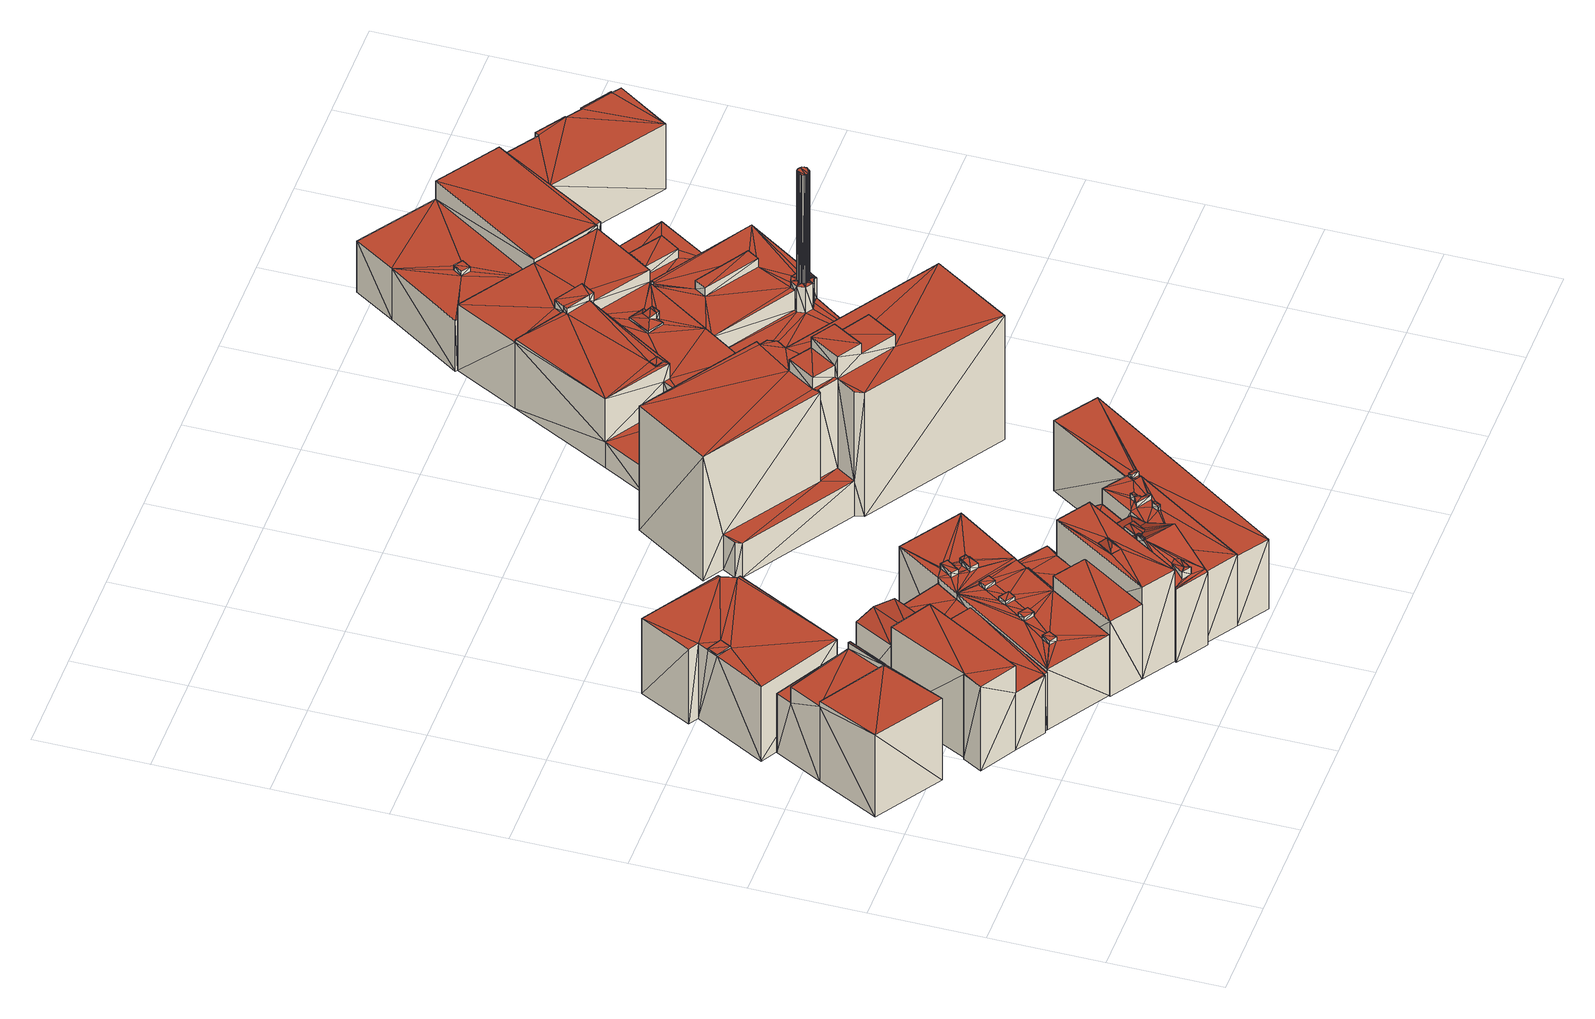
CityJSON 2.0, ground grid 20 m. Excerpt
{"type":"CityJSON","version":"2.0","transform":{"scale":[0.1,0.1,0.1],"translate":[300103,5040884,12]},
"CityObjects":{
"building1":{"type":"Building","geometry":[{"type":"MultiSurface","lod":"2","boundaries":[[[0,1,2]],[[0,2,3]],[[4,0,3]],[[5,4,6]],[[4,3,6]],[[7,8,9]],[[7,9,10]],[[10,9,0]],[[10,0,4]],[[11,4,5]],[[11,10,4]],[[9,1,0]],[[9,12,1]],[[11,5,13]],[[5,6,13]],[[13,6,14]],[[15,14,16]],[[14,3,16]],[[6,3,14]],[[17,16,18]],[[16,2,18]],[[16,3,2]],[[19,20,21]],[[19,22,20]],[[22,23,20]],[[10,14,22]],[[22,14,15]],[[7,22,19]],[[7,10,22]],[[8,21,9]],[[9,21,20]],[[20,23,17]],[[23,16,17]],[[12,18,1]],[[1,18,2]],[[11,13,14]],[[11,14,10]],[[7,19,21]],[[7,21,8]],[[22,15,16]],[[22,16,23]],[[9,20,12]],[[20,17,18]],[[20,18,12]]],"semantics":{"surfaces":[{"type":"GroundSurface"},{"type":"WallSurface"},{"type":"RoofSurface"}],"values":[0,0,0,0,0,1,1,1,1,1,1,1,1,1,1,1,1,1,1,1,1,1,1,1,1,1,1,1,1,1,1,1,1,1,1,2,2,2,2,2,2,2,2,2]}}]},
"building2":{"type":"Building","geometry":[{"type":"MultiSurface","lod":"2","boundaries":[[[24,25,26]],[[26,27,28]],[[24,29,25]],[[25,30,31]],[[31,32,27]],[[26,25,31]],[[26,31,27]],[[27,32,33]],[[34,27,35]],[[27,33,35]],[[33,32,36]],[[35,33,36]],[[37,38,29]],[[29,38,25]],[[39,37,29]],[[39,29,24]],[[39,24,40]],[[24,26,40]],[[41,40,42]],[[40,28,42]],[[40,26,28]],[[43,31,30]],[[43,44,31]],[[45,36,44]],[[44,36,32]],[[44,32,31]],[[38,43,25]],[[25,43,30]],[[42,28,34]],[[28,27,34]],[[41,45,40]],[[40,45,44]],[[40,44,38]],[[39,40,38]],[[39,38,37]],[[38,44,43]],[[41,34,45]],[[45,34,36]],[[41,42,34]],[[34,35,36]]],"semantics":{"surfaces":[{"type":"GroundSurface"},{"type":"WallSurface"},{"type":"RoofSurface"}],"values":[0,0,0,0,0,0,0,0,1,1,1,1,1,1,1,1,1,1,1,1,1,1,1,1,1,1,1,1,1,1,1,1,2,2,2,2,2,2,2,2]}}]},
"building3":{"type":"Building","geometry":[{"type":"MultiSurface","lod":"2","boundaries":[[[46,5,47]],[[47,5,48]],[[47,48,49]],[[50,48,51]],[[5,52,48]],[[53,49,50]],[[49,48,50]],[[54,55,5]],[[54,5,46]],[[54,46,56]],[[46,47,56]],[[57,50,58]],[[50,51,58]],[[59,58,51]],[[59,51,48]],[[56,47,60]],[[47,49,60]],[[61,49,53]],[[61,60,49]],[[61,53,57]],[[53,50,57]],[[62,63,64]],[[64,63,65]],[[66,62,67]],[[67,62,64]],[[66,67,68]],[[67,69,68]],[[59,48,69]],[[68,69,65]],[[68,65,63]],[[48,52,65]],[[48,65,69]],[[65,52,70]],[[55,52,5]],[[55,70,52]],[[62,68,63]],[[66,68,62]],[[67,59,69]],[[56,64,55]],[[64,65,70]],[[56,67,64]],[[57,58,59]],[[55,64,70]],[[60,57,59]],[[61,57,60]],[[54,56,55]],[[56,60,67]],[[60,59,67]]],"semantics":{"surfaces":[{"type":"GroundSurface"},{"type":"WallSurface"},{"type":"RoofSurface"}],"values":[0,0,0,0,0,0,0,1,1,1,1,1,1,1,1,1,1,1,1,1,1,1,1,1,1,1,1,1,1,1,1,1,1,1,1,2,2,2,2,2,2,2,2,2,2,2,2,2]}}]},
"building4":{"type":"Building","geometry":[{"type":"MultiSurface","lod":"2","boundaries":[[[71,26,28]],[[72,24,26]],[[72,26,71]],[[71,28,73]],[[74,72,71]],[[75,28,26]],[[75,76,28]],[[75,77,76]],[[78,77,75]],[[79,75,24]],[[24,75,26]],[[80,81,82]],[[81,71,73]],[[81,73,83]],[[81,83,82]],[[84,74,71]],[[84,71,81]],[[85,79,24]],[[85,24,72]],[[84,72,74]],[[84,85,72]],[[80,78,81]],[[81,78,75]],[[83,73,76]],[[73,28,76]],[[80,77,78]],[[80,82,77]],[[85,75,79]],[[85,81,75]],[[84,81,85]],[[82,76,77]],[[82,83,76]]],"semantics":{"surfaces":[{"type":"GroundSurface"},{"type":"WallSurface"},{"type":"RoofSurface"}],"values":[0,0,0,0,0,1,1,1,1,1,1,1,1,1,1,1,1,1,1,1,1,1,1,1,1,2,2,2,2,2,2,2]}}]},
"building5":{"type":"Building","geometry":[{"type":"MultiSurface","lod":"2","boundaries":[[[86,29,72]],[[87,72,74]],[[88,86,72]],[[89,74,90]],[[89,87,74]],[[87,88,72]],[[91,86,88]],[[91,92,86]],[[86,93,29]],[[94,95,96]],[[95,97,96]],[[94,98,95]],[[99,96,100]],[[100,96,97]],[[101,99,100]],[[102,99,101]],[[102,101,103]],[[102,98,94]],[[102,103,98]],[[104,105,106]],[[105,107,108]],[[104,107,105]],[[104,106,109]],[[106,110,109]],[[111,112,113]],[[112,114,113]],[[113,114,115]],[[113,115,116]],[[115,117,116]],[[118,119,120]],[[118,121,119]],[[120,119,112]],[[120,112,111]],[[118,109,110]],[[118,110,121]],[[107,116,108]],[[108,116,117]],[[122,123,124]],[[122,125,123]],[[123,126,124]],[[124,126,127]],[[124,127,128]],[[124,128,129]],[[128,130,129]],[[131,132,133]],[[122,131,125]],[[122,132,131]],[[132,129,133]],[[133,129,130]],[[134,135,136]],[[134,137,135]],[[138,136,135]],[[138,135,139]],[[140,139,141]],[[140,138,139]],[[140,141,137]],[[140,137,134]],[[142,143,144]],[[143,145,144]],[[144,145,146]],[[145,147,146]],[[148,147,149]],[[148,146,147]],[[142,148,149]],[[142,149,143]],[[150,151,152]],[[150,152,153]],[[150,153,154]],[[153,155,154]],[[154,155,156]],[[155,157,156]],[[151,157,152]],[[151,156,157]],[[158,159,86]],[[158,86,92]],[[160,158,92]],[[160,92,91]],[[161,162,93]],[[93,162,29]],[[159,161,93]],[[159,93,86]],[[163,89,164]],[[89,90,164]],[[164,90,74]],[[164,74,165]],[[165,72,166]],[[165,74,72]],[[166,29,162]],[[166,72,29]],[[167,168,87]],[[89,167,87]],[[163,167,89]],[[168,169,88]],[[168,88,87]],[[91,88,169]],[[160,91,169]],[[102,94,99]],[[99,94,96]],[[118,120,111]],[[109,111,116]],[[118,111,109]],[[109,116,107]],[[111,113,116]],[[104,109,107]],[[124,129,132]],[[122,124,132]],[[138,134,136]],[[140,134,138]],[[142,144,146]],[[142,146,148]],[[151,154,156]],[[150,154,151]],[[159,101,161]],[[161,101,100]],[[161,100,162]],[[100,97,162]],[[95,162,97]],[[164,165,126]],[[164,126,123]],[[163,164,123]],[[126,165,127]],[[163,121,167]],[[121,125,119]],[[114,125,131]],[[114,131,115]],[[119,125,114]],[[119,114,112]],[[163,123,125]],[[163,125,121]],[[167,121,106]],[[121,110,106]],[[167,106,105]],[[167,166,168]],[[167,105,108]],[[133,130,166]],[[167,108,166]],[[128,165,130]],[[108,117,166]],[[115,133,117]],[[115,131,133]],[[117,133,166]],[[130,165,166]],[[127,165,128]],[[166,162,157]],[[169,143,159]],[[159,152,103]],[[169,139,143]],[[159,149,153]],[[157,162,98]],[[168,141,169]],[[166,155,147]],[[135,166,145]],[[159,143,149]],[[159,153,152]],[[152,157,103]],[[169,141,139]],[[168,166,141]],[[157,98,103]],[[98,162,95]],[[139,135,143]],[[149,147,153]],[[135,145,143]],[[166,157,155]],[[145,166,147]],[[147,155,153]],[[137,166,135]],[[160,159,158]],[[160,169,159]],[[141,166,137]],[[159,103,101]]],"semantics":{"surfaces":[{"type":"GroundSurface"},{"type":"WallSurface"},{"type":"RoofSurface"}],"values":[0,0,0,0,0,0,0,0,0,1,1,1,1,1,1,1,1,1,1,1,1,1,1,1,1,1,1,1,1,1,1,1,1,1,1,1,1,1,1,1,1,1,1,1,1,1,1,1,1,1,1,1,1,1,1,1,1,1,1,1,1,1,1,1,1,1,1,1,1,1,1,1,1,1,1,1,1,1,1,1,1,1,1,1,1,1,1,1,1,1,1,1,1,1,1,1,2,2,2,2,2,2,2,2,2,2,2,2,2,2,2,2,2,2,2,2,2,2,2,2,2,2,2,2,2,2,2,2,2,2,2,2,2,2,2,2,2,2,2,2,2,2,2,2,2,2,2,2,2,2,2,2,2,2,2,2,2,2,2,2,2,2,2,2,2,2,2,2,2,2]}}]},
"building6":{"type":"Building","geometry":[{"type":"MultiSurface","lod":"2","boundaries":[[[170,87,171]],[[87,91,88]],[[172,91,87]],[[170,173,172]],[[170,172,87]],[[172,92,91]],[[172,174,92]],[[92,174,175]],[[92,175,86]],[[176,88,177]],[[176,87,88]],[[178,171,176]],[[171,87,176]],[[179,177,88]],[[179,88,91]],[[180,86,181]],[[86,175,181]],[[182,181,174]],[[174,181,175]],[[183,86,180]],[[184,183,180]],[[183,92,86]],[[184,185,183]],[[179,91,183]],[[91,92,183]],[[185,182,174]],[[172,185,174]],[[184,182,185]],[[186,185,172]],[[187,186,173]],[[173,186,172]],[[188,187,170]],[[170,187,173]],[[188,170,178]],[[170,171,178]],[[184,181,182]],[[184,180,181]],[[188,176,186]],[[188,186,187]],[[188,178,176]],[[176,177,179]],[[185,179,183]],[[186,179,185]],[[186,176,179]]],"semantics":{"surfaces":[{"type":"GroundSurface"},{"type":"WallSurface"},{"type":"RoofSurface"}],"values":[0,0,0,0,0,0,0,0,0,1,1,1,1,1,1,1,1,1,1,1,1,1,1,1,1,1,1,1,1,1,1,1,1,1,1,2,2,2,2,2,2,2,2,2]}}]},
"building7":{"type":"Building","geometry":[{"type":"MultiSurface","lod":"2","boundaries":[[[189,174,172]],[[189,190,174]],[[191,192,174]],[[191,174,190]],[[193,190,189]],[[193,191,190]],[[194,172,192]],[[172,174,192]],[[193,189,194]],[[189,172,194]],[[195,196,197]],[[196,198,197]],[[195,199,196]],[[195,200,199]],[[197,198,201]],[[198,202,201]],[[200,201,202]],[[200,202,199]],[[203,197,201]],[[203,201,204]],[[200,204,201]],[[195,197,203]],[[195,203,200]],[[203,204,200]],[[193,196,191]],[[199,192,191]],[[193,194,196]],[[194,192,202]],[[199,202,192]],[[194,198,196]],[[196,199,191]],[[194,202,198]]],"semantics":{"surfaces":[{"type":"GroundSurface"},{"type":"WallSurface"},{"type":"RoofSurface"}],"values":[0,0,1,1,1,1,1,1,1,1,1,1,1,1,1,1,1,1,2,2,2,2,2,2,2,2,2,2,2,2,2,2]}}]},
"building8":{"type":"Building","geometry":[{"type":"MultiSurface","lod":"2","boundaries":[[[205,206,189]],[[207,208,190]],[[206,209,189]],[[210,205,189]],[[210,189,211]],[[209,207,190]],[[189,209,190]],[[211,189,212]],[[213,214,215]],[[213,216,214]],[[216,217,214]],[[213,215,218]],[[215,219,220]],[[218,215,220]],[[219,221,220]],[[222,223,224]],[[222,224,225]],[[226,227,228]],[[226,229,227]],[[226,230,229]],[[226,225,230]],[[226,222,225]],[[231,214,217]],[[232,221,219]],[[213,220,216]],[[216,220,221]],[[233,234,235]],[[233,235,236]],[[237,238,239]],[[237,239,240]],[[241,190,242]],[[190,208,242]],[[212,189,243]],[[244,212,243]],[[243,189,245]],[[246,245,247]],[[245,190,247]],[[189,190,245]],[[247,190,241]],[[247,241,227]],[[227,241,224]],[[228,224,223]],[[228,227,224]],[[248,245,246]],[[248,249,245]],[[250,210,251]],[[210,211,251]],[[251,211,244]],[[211,212,244]],[[248,252,249]],[[249,252,206]],[[249,206,205]],[[250,205,210]],[[250,249,205]],[[252,209,206]],[[252,253,209]],[[209,254,255]],[[253,254,209]],[[209,255,207]],[[255,242,208]],[[255,208,207]],[[248,246,240]],[[248,240,252]],[[246,247,234]],[[240,246,234]],[[256,257,238]],[[237,256,238]],[[256,236,257]],[[256,233,236]],[[252,240,253]],[[234,247,235]],[[235,247,227]],[[238,257,253]],[[257,236,229]],[[240,239,238]],[[240,238,253]],[[257,229,230]],[[235,227,236]],[[253,257,230]],[[236,227,229]],[[253,230,225]],[[228,223,222]],[[226,228,222]],[[225,224,241]],[[253,225,254]],[[225,241,232]],[[254,231,216]],[[232,241,221]],[[225,232,258]],[[254,216,241]],[[254,225,231]],[[231,225,258]],[[216,221,241]],[[231,217,216]],[[213,218,220]],[[231,215,214]],[[231,258,215]],[[232,219,215]],[[258,232,215]],[[254,242,255]],[[254,241,242]],[[237,233,256]],[[249,243,245]],[[251,244,243]],[[250,251,243]],[[250,243,249]]],"semantics":{"surfaces":[{"type":"GroundSurface"},{"type":"WallSurface"},{"type":"RoofSurface"}],"values":[0,0,0,0,0,0,0,0,1,1,1,1,1,1,1,1,1,1,1,1,1,1,1,1,1,1,1,1,1,1,1,1,1,1,1,1,1,1,1,1,1,1,1,1,1,1,1,1,1,1,1,1,1,1,1,1,1,1,1,1,1,2,2,2,2,2,2,2,2,2,2,2,2,2,2,2,2,2,2,2,2,2,2,2,2,2,2,2,2,2,2,2,2,2,2,2,2,2,2,2,2,2,2,2,2,2]}}]},
"building9":{"type":"Building","geometry":[{"type":"MultiSurface","lod":"2","boundaries":[[[259,206,205]],[[206,260,209]],[[260,261,209]],[[262,263,210]],[[263,205,210]],[[259,260,206]],[[259,205,263]],[[264,265,266]],[[264,266,267]],[[268,269,270]],[[269,271,270]],[[265,272,266]],[[265,273,272]],[[270,271,274]],[[271,275,274]],[[276,275,277]],[[276,274,275]],[[278,279,280]],[[278,281,279]],[[282,278,280]],[[282,280,283]],[[284,209,285]],[[284,206,209]],[[285,261,286]],[[285,209,261]],[[205,206,284]],[[287,205,284]],[[288,210,287]],[[210,205,287]],[[289,286,261]],[[289,261,260]],[[290,289,260]],[[290,260,259]],[[290,263,291]],[[290,259,263]],[[292,263,262]],[[292,291,263]],[[292,262,288]],[[262,210,288]],[[282,283,293]],[[283,294,293]],[[293,294,281]],[[294,279,281]],[[295,264,267]],[[295,267,296]],[[295,296,268]],[[296,269,268]],[[297,276,298]],[[298,276,277]],[[297,298,273]],[[298,272,273]],[[276,273,274]],[[295,268,264]],[[297,273,276]],[[264,270,265]],[[273,270,274]],[[264,268,270]],[[265,270,273]],[[293,281,278]],[[282,293,278]],[[280,285,289]],[[290,280,289]],[[289,285,286]],[[279,284,285]],[[291,288,296]],[[288,287,269]],[[294,275,284]],[[291,296,298]],[[290,291,298]],[[292,288,291]],[[275,287,284]],[[294,284,279]],[[277,275,294]],[[280,279,285]],[[290,277,280]],[[288,269,296]],[[271,287,275]],[[298,296,266]],[[269,287,271]],[[290,298,277]],[[277,283,280]],[[277,294,283]],[[298,266,272]],[[296,267,266]]],"semantics":{"surfaces":[{"type":"GroundSurface"},{"type":"WallSurface"},{"type":"RoofSurface"}],"values":[0,0,0,0,0,0,0,1,1,1,1,1,1,1,1,1,1,1,1,1,1,1,1,1,1,1,1,1,1,1,1,1,1,1,1,1,1,1,1,1,1,1,1,1,1,1,1,1,1,1,1,2,2,2,2,2,2,2,2,2,2,2,2,2,2,2,2,2,2,2,2,2,2,2,2,2,2,2,2,2,2,2,2,2]}}]},
"building10":{"type":"Building","geometry":[{"type":"MultiSurface","lod":"2","boundaries":[[[299,262,300]],[[259,301,260]],[[299,259,262]],[[300,262,302]],[[259,263,262]],[[299,301,259]],[[303,300,304]],[[300,302,304]],[[305,302,262]],[[305,304,302]],[[305,262,306]],[[262,263,306]],[[307,306,263]],[[307,263,259]],[[308,309,310]],[[308,310,311]],[[312,310,313]],[[312,311,310]],[[314,313,315]],[[314,312,313]],[[314,315,308]],[[315,309,308]],[[316,300,303]],[[316,299,300]],[[307,259,317]],[[259,260,317]],[[318,260,301]],[[318,317,260]],[[316,318,301]],[[316,301,299]],[[314,308,312]],[[312,308,311]],[[316,307,318]],[[316,303,315]],[[307,317,318]],[[303,305,315]],[[316,315,313]],[[316,313,307]],[[303,304,305]],[[307,310,306]],[[313,310,307]],[[305,306,310]],[[315,305,309]],[[309,305,310]]],"semantics":{"surfaces":[{"type":"GroundSurface"},{"type":"WallSurface"},{"type":"RoofSurface"}],"values":[0,0,0,0,0,0,1,1,1,1,1,1,1,1,1,1,1,1,1,1,1,1,1,1,1,1,1,1,1,1,2,2,2,2,2,2,2,2,2,2,2,2,2,2]}}]},
"building11":{"type":"Building","geometry":[{"type":"MultiSurface","lod":"2","boundaries":[[[319,320,321]],[[322,319,321]],[[323,319,324]],[[323,325,319]],[[325,326,327]],[[328,329,326]],[[325,320,319]],[[328,326,325]],[[321,320,330]],[[327,331,320]],[[325,327,320]],[[320,331,332]],[[333,320,334]],[[320,332,334]],[[335,334,332]],[[335,332,331]],[[336,337,338]],[[338,337,339]],[[337,340,339]],[[341,339,342]],[[342,339,343]],[[339,340,343]],[[344,345,326]],[[344,326,329]],[[345,346,347]],[[345,347,326]],[[326,347,327]],[[343,347,346]],[[343,348,347]],[[328,344,329]],[[349,344,328]],[[350,351,352]],[[350,353,351]],[[354,352,355]],[[355,352,351]],[[356,357,350]],[[357,353,350]],[[336,338,358]],[[359,360,338]],[[338,357,356]],[[360,357,338]],[[338,356,358]],[[358,354,340]],[[358,356,354]],[[354,355,343]],[[354,343,340]],[[359,342,360]],[[359,341,342]],[[361,324,362]],[[361,323,324]],[[362,324,363]],[[324,319,363]],[[361,325,323]],[[361,364,325]],[[343,365,348]],[[348,365,366]],[[349,328,364]],[[328,325,364]],[[347,331,327]],[[347,335,331]],[[367,363,319]],[[367,319,322]],[[367,322,368]],[[322,321,368]],[[368,321,369]],[[321,330,369]],[[365,370,371]],[[365,371,366]],[[333,330,320]],[[370,369,333]],[[333,369,330]],[[370,333,371]],[[341,338,339]],[[359,338,341]],[[336,358,337]],[[337,358,340]],[[356,350,352]],[[356,352,354]],[[371,333,335]],[[348,371,347]],[[347,371,335]],[[348,366,371]],[[333,334,335]],[[355,365,343]],[[353,369,351]],[[367,368,363]],[[364,353,357]],[[349,342,344]],[[344,342,345]],[[342,343,345]],[[343,346,345]],[[351,370,365]],[[349,360,342]],[[360,364,357]],[[351,369,370]],[[349,364,360]],[[364,363,353]],[[361,363,364]],[[361,362,363]],[[353,368,369]],[[363,368,353]],[[355,351,365]]],"semantics":{"surfaces":[{"type":"GroundSurface"},{"type":"WallSurface"},{"type":"RoofSurface"}],"values":[0,0,0,0,0,0,0,0,0,0,0,0,1,1,1,1,1,1,1,1,1,1,1,1,1,1,1,1,1,1,1,1,1,1,1,1,1,1,1,1,1,1,1,1,1,1,1,1,1,1,1,1,1,1,1,1,1,1,1,1,1,1,1,1,1,1,1,1,1,1,1,1,2,2,2,2,2,2,2,2,2,2,2,2,2,2,2,2,2,2,2,2,2,2,2,2,2,2,2,2,2,2]}}]},
"building12":{"type":"Building","geometry":[{"type":"MultiSurface","lod":"2","boundaries":[[[372,373,374]],[[372,375,373]],[[375,376,373]],[[377,378,372]],[[379,380,378]],[[380,375,378]],[[375,381,376]],[[382,383,380]],[[378,375,372]],[[380,383,375]],[[383,384,375]],[[385,386,387]],[[386,388,387]],[[389,390,385]],[[390,386,385]],[[391,387,388]],[[391,388,392]],[[393,394,395]],[[394,396,395]],[[393,395,397]],[[397,395,398]],[[399,393,397]],[[400,393,399]],[[399,401,402]],[[400,402,403]],[[403,402,404]],[[400,399,402]],[[405,406,407]],[[405,408,406]],[[409,410,411]],[[411,410,412]],[[413,414,415]],[[413,416,414]],[[413,417,418]],[[413,415,417]],[[416,419,420]],[[416,420,414]],[[418,417,419]],[[417,420,419]],[[421,422,423]],[[421,424,422]],[[425,423,426]],[[426,423,422]],[[427,425,428]],[[428,425,426]],[[427,424,421]],[[427,428,424]],[[429,430,431]],[[429,432,430]],[[433,434,435]],[[433,436,434]],[[437,438,429]],[[439,429,431]],[[440,439,431]],[[441,439,440]],[[437,429,439]],[[438,442,429]],[[429,442,443]],[[444,445,446]],[[446,445,447]],[[448,447,445]],[[448,449,447]],[[448,450,451]],[[448,451,449]],[[432,448,430]],[[432,450,448]],[[452,453,454]],[[453,455,454]],[[452,437,439]],[[452,439,453]],[[454,433,456]],[[454,455,433]],[[455,436,433]],[[456,443,442]],[[456,433,443]],[[457,458,459]],[[457,460,458]],[[461,459,458]],[[461,458,462]],[[463,461,464]],[[464,461,462]],[[463,460,457]],[[463,464,460]],[[465,446,466]],[[467,444,465]],[[467,465,468]],[[465,444,446]],[[469,467,468]],[[469,468,470]],[[471,465,472]],[[472,465,466]],[[473,474,475]],[[473,476,474]],[[473,477,440]],[[473,475,477]],[[476,469,474]],[[474,469,470]],[[478,479,480]],[[478,481,479]],[[407,481,478]],[[407,406,481]],[[482,483,484]],[[482,485,483]],[[486,487,488]],[[488,487,489]],[[487,490,491]],[[487,491,489]],[[490,492,491]],[[491,492,493]],[[492,494,493]],[[493,494,495]],[[494,496,495]],[[495,496,497]],[[496,498,497]],[[497,498,499]],[[498,500,499]],[[499,500,501]],[[500,502,501]],[[501,502,503]],[[502,504,503]],[[503,504,505]],[[504,506,507]],[[504,507,505]],[[507,508,509]],[[506,508,507]],[[510,509,508]],[[510,511,509]],[[512,513,514]],[[512,514,515]],[[515,514,516]],[[514,517,516]],[[516,518,519]],[[516,517,518]],[[519,520,521]],[[519,518,520]],[[522,523,524]],[[522,525,523]],[[526,527,522]],[[527,525,522]],[[521,485,482]],[[521,520,485]],[[484,528,529]],[[484,483,528]],[[529,527,526]],[[529,528,527]],[[530,531,532]],[[532,531,533]],[[534,513,512]],[[535,534,512]],[[524,523,536]],[[524,536,537]],[[538,486,488]],[[539,486,538]],[[540,541,511]],[[540,511,510]],[[542,538,543]],[[542,539,538]],[[535,542,543]],[[535,543,534]],[[537,536,540]],[[536,541,540]],[[471,544,545]],[[480,471,545]],[[471,472,544]],[[480,479,471]],[[531,545,533]],[[533,545,544]],[[546,530,547]],[[547,530,532]],[[405,410,408]],[[405,546,410]],[[410,547,412]],[[410,546,547]],[[395,391,392]],[[395,392,398]],[[389,402,401]],[[389,401,390]],[[548,411,382]],[[548,409,411]],[[382,411,383]],[[411,384,383]],[[411,549,384]],[[434,451,450]],[[373,376,451]],[[434,373,451]],[[435,434,450]],[[451,376,381]],[[451,381,550]],[[374,373,434]],[[551,374,434]],[[552,550,375]],[[375,550,381]],[[549,552,384]],[[384,552,375]],[[372,374,551]],[[553,372,551]],[[554,372,553]],[[554,377,372]],[[379,555,380]],[[556,555,379]],[[556,378,557]],[[556,379,378]],[[558,441,440]],[[554,558,557]],[[554,441,558]],[[558,440,477]],[[557,558,559]],[[377,557,378]],[[554,557,377]],[[555,559,558]],[[548,555,558]],[[382,380,555]],[[548,382,555]],[[385,387,396]],[[404,385,396]],[[389,385,404]],[[391,396,387]],[[400,394,393]],[[400,403,394]],[[403,404,396]],[[403,396,394]],[[413,418,419]],[[413,419,416]],[[427,423,425]],[[427,421,423]],[[552,447,550]],[[446,447,552]],[[449,451,447]],[[447,451,550]],[[547,532,549]],[[411,547,549]],[[532,533,549]],[[411,412,547]],[[472,466,544]],[[544,466,446]],[[533,544,446]],[[533,446,552]],[[533,552,549]],[[452,438,437]],[[438,454,456]],[[438,456,442]],[[452,454,438]],[[463,459,461]],[[463,457,459]],[[441,453,439]],[[553,455,453]],[[455,551,434]],[[554,553,453]],[[455,434,436]],[[553,551,455]],[[554,453,441]],[[482,484,529]],[[519,521,482]],[[519,482,529]],[[515,516,519]],[[512,515,519]],[[529,526,537]],[[512,519,542]],[[526,522,524]],[[535,512,542]],[[526,524,537]],[[542,519,496]],[[529,537,508]],[[542,486,539]],[[537,540,510]],[[542,496,486]],[[537,510,508]],[[486,490,487]],[[529,508,502]],[[486,496,490]],[[504,508,506]],[[490,496,492]],[[502,508,504]],[[492,496,494]],[[519,529,502]],[[519,502,496]],[[496,502,500]],[[496,500,498]],[[395,396,391]],[[389,404,402]],[[443,435,450]],[[443,450,424]],[[429,443,424]],[[429,424,428]],[[424,450,422]],[[429,428,432]],[[432,422,450]],[[433,435,443]],[[426,422,432]],[[428,426,432]],[[556,557,460]],[[555,462,559]],[[556,464,555]],[[557,559,458]],[[556,460,464]],[[462,458,559]],[[464,462,555]],[[460,557,458]],[[479,420,465]],[[548,475,415]],[[414,420,479]],[[420,470,468]],[[548,414,406]],[[415,475,417]],[[548,408,409]],[[479,465,471]],[[548,406,408]],[[548,415,414]],[[548,558,475]],[[417,470,420]],[[414,481,406]],[[420,468,465]],[[414,479,481]],[[417,474,470]],[[417,475,474]],[[409,408,410]],[[475,558,477]],[[536,480,545]],[[407,478,485]],[[530,501,531]],[[478,480,527]],[[507,545,531]],[[546,493,530]],[[405,538,546]],[[405,407,514]],[[483,478,528]],[[527,480,525]],[[503,505,531]],[[478,527,528]],[[525,480,523]],[[505,507,531]],[[485,478,483]],[[511,545,509]],[[507,509,545]],[[501,503,531]],[[523,480,536]],[[541,545,511]],[[497,499,530]],[[546,488,489]],[[499,501,530]],[[407,520,518]],[[546,489,491]],[[407,518,517]],[[407,485,520]],[[495,497,530]],[[536,545,541]],[[546,538,488]],[[407,517,514]],[[546,491,493]],[[493,495,530]],[[405,534,543]],[[405,513,534]],[[405,543,538]],[[405,514,513]],[[467,430,444]],[[467,388,430]],[[431,430,388]],[[469,397,467]],[[440,431,390]],[[444,430,445]],[[386,431,388]],[[467,392,388]],[[390,431,386]],[[469,390,399]],[[469,399,397]],[[467,397,392]],[[430,448,445]],[[440,390,469]],[[390,401,399]],[[397,398,392]],[[476,440,469]],[[473,440,476]]],"semantics":{"surfaces":[{"type":"GroundSurface"},{"type":"WallSurface"},{"type":"RoofSurface"}],"values":[0,0,0,0,0,0,0,0,0,0,0,1,1,1,1,1,1,1,1,1,1,1,1,1,1,1,1,1,1,1,1,1,1,1,1,1,1,1,1,1,1,1,1,1,1,1,1,1,1,1,1,1,1,1,1,1,1,1,1,1,1,1,1,1,1,1,1,1,1,1,1,1,1,1,1,1,1,1,1,1,1,1,1,1,1,1,1,1,1,1,1,1,1,1,1,1,1,1,1,1,1,1,1,1,1,1,1,1,1,1,1,1,1,1,1,1,1,1,1,1,1,1,1,1,1,1,1,1,1,1,1,1,1,1,1,1,1,1,1,1,1,1,1,1,1,1,1,1,1,1,1,1,1,1,1,1,1,1,1,1,1,1,1,1,1,1,1,1,1,1,1,1,1,1,1,1,1,1,1,1,1,1,1,1,1,1,1,1,1,1,1,1,1,1,1,1,1,1,1,1,1,1,1,1,1,1,1,1,1,1,1,1,1,2,2,2,2,2,2,2,2,2,2,2,2,2,2,2,2,2,2,2,2,2,2,2,2,2,2,2,2,2,2,2,2,2,2,2,2,2,2,2,2,2,2,2,2,2,2,2,2,2,2,2,2,2,2,2,2,2,2,2,2,2,2,2,2,2,2,2,2,2,2,2,2,2,2,2,2,2,2,2,2,2,2,2,2,2,2,2,2,2,2,2,2,2,2,2,2,2,2,2,2,2,2,2,2,2,2,2,2,2,2,2,2,2,2,2,2,2,2,2,2,2,2,2,2,2,2,2,2,2,2,2,2,2,2,2,2,2,2,2,2,2,2,2,2,2,2,2,2,2,2,2,2,2,2,2,2,2,2,2]}}]},
"building13":{"type":"Building","geometry":[{"type":"MultiSurface","lod":"2","boundaries":[[[560,561,562]],[[561,374,563]],[[564,565,560]],[[564,566,565]],[[560,372,561]],[[565,377,372]],[[560,565,372]],[[372,374,561]],[[567,568,569]],[[569,568,570]],[[568,571,572]],[[568,572,570]],[[567,569,573]],[[569,574,573]],[[573,574,572]],[[573,572,571]],[[575,576,577]],[[576,578,577]],[[579,577,578]],[[377,578,372]],[[579,578,377]],[[578,580,372]],[[372,580,374]],[[580,581,374]],[[374,581,563]],[[582,579,565]],[[565,579,377]],[[576,562,583]],[[576,560,562]],[[584,576,575]],[[564,560,576]],[[584,564,576]],[[583,562,561]],[[583,561,585]],[[585,561,563]],[[585,563,581]],[[586,565,566]],[[586,582,565]],[[584,586,564]],[[564,586,566]],[[568,573,571]],[[567,573,568]],[[584,582,586]],[[584,575,582]],[[582,577,579]],[[575,577,582]],[[576,585,569]],[[576,569,578]],[[576,583,585]],[[572,585,581]],[[578,572,580]],[[574,585,572]],[[578,569,570]],[[578,570,572]],[[569,585,574]],[[572,581,580]]],"semantics":{"surfaces":[{"type":"GroundSurface"},{"type":"WallSurface"},{"type":"RoofSurface"}],"values":[0,0,0,0,0,0,0,0,1,1,1,1,1,1,1,1,1,1,1,1,1,1,1,1,1,1,1,1,1,1,1,1,1,1,1,1,1,1,1,1,2,2,2,2,2,2,2,2,2,2,2,2,2,2,2,2]}}]},
"building14":{"type":"Building","geometry":[{"type":"MultiSurface","lod":"2","boundaries":[[[587,588,589]],[[590,587,589]],[[591,592,593]],[[591,587,590]],[[591,593,587]],[[591,589,594]],[[591,590,589]],[[594,595,596]],[[589,588,595]],[[594,589,595]],[[593,595,587]],[[587,595,588]],[[593,596,595]],[[592,596,593]],[[592,594,596]],[[591,594,592]]],"semantics":{"surfaces":[{"type":"GroundSurface"},{"type":"WallSurface"},{"type":"RoofSurface"}],"values":[0,0,1,1,1,1,1,1,1,1,1,1,2,2,2,2]}}]},
"building15":{"type":"Building","geometry":[{"type":"MultiSurface","lod":"2","boundaries":[[[597,598,599]],[[598,600,601]],[[602,600,598]],[[600,603,601]],[[603,604,605]],[[600,606,603]],[[603,606,604]],[[604,606,607]],[[598,601,599]],[[608,603,605]],[[608,609,603]],[[610,609,608]],[[610,605,611]],[[610,608,605]],[[612,607,613]],[[612,604,607]],[[613,607,606]],[[613,606,614]],[[615,616,602]],[[602,616,600]],[[615,598,617]],[[615,602,598]],[[618,599,601]],[[618,601,619]],[[597,617,598]],[[620,617,597]],[[620,599,618]],[[620,597,599]],[[616,614,600]],[[600,614,606]],[[619,603,609]],[[619,601,603]],[[611,605,612]],[[605,604,612]],[[616,619,609]],[[617,618,619]],[[617,619,616]],[[609,612,614]],[[610,611,609]],[[616,609,614]],[[609,611,612]],[[620,618,617]],[[615,617,616]],[[612,613,614]]],"semantics":{"surfaces":[{"type":"GroundSurface"},{"type":"WallSurface"},{"type":"RoofSurface"}],"values":[0,0,0,0,0,0,0,0,0,0,1,1,1,1,1,1,1,1,1,1,1,1,1,1,1,1,1,1,1,1,1,1,1,1,2,2,2,2,2,2,2,2,2,2]}}]}
},
"vertices":[
[173,487,29],[119,375,29],[2,450,29],[58,561,29],[208,557,29],[221,583,29],[104,647,29],[208,557,201],[173,487,201],[173,487,200],[208,557,154],[221,583,154],[119,375,203],[104,647,154],[89,619,154],[89,619,188],[58,561,188],[58,561,198],[2,450,203],[205,559,201],[171,489,200],[171,489,201],[205,559,188],[171,489,188],
[417,421,13],[297,260,13],[343,466,13],[198,362,13],[271,508,13],[303,257,13],[295,258,13],[241,290,13],[176,328,13],[196,363,13],[198,362,192],[196,363,192],[176,328,192],[303,257,135],[297,260,135],[417,421,135],[343,466,135],[343,466,192],[271,508,192],[295,258,135],[241,290,135],[241,290,192],
[321,777,29],[317,780,29],[145,792,29],[310,807,29],[176,896,29],[127,802,29],[75,664,29],[312,811,29],[321,777,188],[221,583,188],[317,780,188],[176,896,188],[127,802,188],[145,792,188],[310,807,188],[312,811,188],[150,739,191],[124,753,191],[150,739,188],[124,753,188],[161,759,191],[161,759,188],[135,773,191],[135,773,188],[75,664,188],
[382,537,13],[436,450,13],[309,579,13],[464,491,13],[343,466,128],[271,508,153],[304,489,163],[343,466,153],[417,421,128],[382,537,153],[382,537,128],[342,560,163],[309,579,153],[464,491,128],[436,450,128],
[489,305,13],[542,383,13],[528,362,13],[624,502,13],[517,572,13],[530,360,13],[491,303,13],[412,187,13],[372,287,149],[362,272,141],[361,271,149],[361,271,141],[372,287,141],[374,263,149],[374,263,141],[383,278,141],[384,279,149],[384,279,141],[517,454,151],[506,437,141],[517,454,141],[505,436,151],[505,436,141],[515,455,151],[515,455,141],[505,462,151],[505,462,141],[503,463,151],[503,463,141],[496,451,141],[492,445,151],[492,445,141],[519,461,151],[509,468,141],[509,468,151],[519,461,141],[498,485,151],[488,493,141],[486,494,151],[498,485,141],[486,494,141],[486,493,141],[475,477,141],[470,470,151],[470,470,141],[484,465,141],[481,462,151],[481,462,141],[466,422,149],[458,409,141],[458,409,149],[466,422,141],[476,398,149],[476,398,141],[484,412,149],[484,412,141],[457,370,149],[457,370,141],[440,381,149],[440,381,141],[432,368,149],[432,368,141],[448,357,149],[448,357,141],[429,329,149],[421,316,149],[421,316,141],[429,329,141],[413,340,149],[413,340,141],[404,327,149],[404,327,141],[491,303,141],[489,305,141],[530,360,141],[412,187,142],[303,257,141],[624,502,141],[517,572,141],[464,491,141],[436,450,141],[546,388,141],[542,383,141],[528,362,141],
[599,350,13],[546,388,13],[581,328,13],[584,326,13],[466,149,13],[411,185,13],[542,383,132],[528,362,132],[546,388,132],[530,360,132],[489,305,172],[411,185,172],[466,149,172],[491,303,132],[544,269,172],[544,269,132],[581,328,132],[584,326,132],[599,350,132],
[638,291,13],[522,112,13],[522,112,208],[466,149,208],[638,291,208],[581,328,208],[563,236,209],[563,236,208],[546,248,209],[546,248,208],[544,209,208],[544,209,209],[527,220,209],[527,220,208],[547,234,223],[539,223,223],
[684,237,13],[661,204,13],[576,74,13],[521,109,13],[621,143,13],[723,297,13],[703,322,13],[670,343,13],[558,96,188],[558,97,187],[553,106,190],[558,96,173],[558,97,173],[553,106,191],[543,106,187],[543,106,188],[543,106,172],[568,176,220],[565,178,220],[565,178,216],[568,176,216],[577,190,220],[574,192,205],[574,192,220],[577,190,205],[576,190,205],[572,118,188],[557,128,188],[622,228,186],[622,228,168],[608,206,185],[607,204,187],[639,218,186],[623,193,187],[638,218,168],[639,218,168],[522,112,168],[521,109,168],[638,291,131],[670,343,131],[627,274,131],[627,274,155],[604,239,168],[684,237,155],[684,237,131],[723,297,131],[703,322,131],[661,204,168],[621,143,215],[579,79,171],[576,74,168],[628,220,190],[612,193,191],[567,127,191],
[771,247,13],[635,43,13],[579,79,13],[765,268,13],[757,256,13],[714,235,174],[714,231,174],[714,231,164],[714,235,164],[714,247,174],[714,247,164],[709,239,174],[709,239,164],[712,227,164],[712,227,174],[695,230,174],[695,230,164],[721,214,174],[721,214,164],[703,193,174],[698,195,164],[703,193,164],[698,195,174],[709,204,174],[709,204,164],[661,204,164],[621,143,164],[579,79,164],[684,237,164],[723,297,164],[635,43,164],[771,247,164],[757,256,164],[765,268,164],[704,207,174],[704,207,164],[720,243,174],[720,243,164],[724,219,174],[724,219,164],
[935,371,13],[860,421,13],[689,7,13],[763,269,13],[860,421,161],[763,269,161],[765,268,161],[757,256,161],[771,247,161],[765,266,170],[765,266,161],[762,260,161],[762,260,170],[774,252,170],[774,252,161],[777,258,170],[777,258,161],[935,371,161],[635,43,161],[689,7,161],
[776,887,8],[524,869,8],[575,1026,8],[781,894,8],[792,862,8],[789,879,8],[780,845,8],[714,692,8],[711,708,8],[1049,673,8],[960,535,8],[488,891,8],[513,834,8],[511,846,8],[524,869,82],[511,846,82],[513,834,82],[808,772,318],[775,717,318],[808,772,296],[775,717,296],[733,743,318],[836,679,296],[836,679,271],[733,743,271],[960,535,271],[714,692,271],[711,708,271],[711,708,82],[733,743,82],[1049,673,271],[729,823,295],[698,774,271],[698,774,295],[729,823,271],[737,749,295],[737,749,271],[767,798,295],[767,798,271],[767,798,318],[870,734,296],[870,734,271],[792,862,271],[789,879,271],[776,887,271],[780,845,271],[698,765,271],[698,765,82],[781,894,271],[575,1026,271],[488,891,271],[694,760,271],[694,760,82],
[989,1332,9],[796,1303,9],[856,1418,9],[877,918,9],[702,1123,9],[1099,1261,9],[1096,1257,9],[1210,1188,9],[1144,1084,9],[662,1048,9],[1215,1039,9],[1123,901,9],[1051,799,9],[932,1155,127],[932,1155,123],[909,1116,127],[909,1116,123],[960,1139,127],[960,1139,123],[937,1099,127],[937,1099,123],[947,1109,140],[943,1112,139],[943,1112,127],[931,1121,135],[947,1109,123],[943,1112,123],[956,1124,123],[956,1124,140],[952,1126,123],[952,1126,127],[952,1126,139],[939,1135,135],[1118,917,130],[1116,929,118],[1116,929,130],[1118,917,118],[1123,901,118],[1114,907,118],[1123,901,76],[1114,907,76],[1134,1019,136],[1121,998,118],[1134,1019,118],[1121,998,136],[1040,1078,118],[1040,1078,136],[1027,1057,136],[1027,1057,118],[808,1082,157],[800,1068,155],[800,1068,157],[808,1082,155],[815,1060,157],[815,1060,155],[823,1074,157],[823,1074,155],[922,1218,155],[815,1050,123],[922,1218,123],[815,1050,155],[884,1250,155],[796,1303,149],[796,1303,155],[884,1250,149],[929,1213,167],[922,1218,167],[929,1213,149],[1028,1151,123],[1028,1151,149],[880,1242,167],[880,1242,155],[897,956,123],[787,1025,123],[897,956,76],[787,1025,67],[804,1057,123],[804,1057,67],[702,1123,155],[702,1123,63],[945,1238,167],[945,1238,149],[895,1268,167],[895,1268,149],[884,1250,167],[1101,1208,109],[1078,1173,90],[1078,1173,109],[1101,1208,90],[1134,1136,109],[1134,1136,90],[1157,1171,109],[1157,1171,90],[937,1017,118],[937,1017,76],[948,1032,123],[948,1032,118],[1026,1148,123],[1026,1148,118],[1084,925,118],[1084,925,76],[1032,1148,123],[1030,1145,118],[1032,1148,118],[1030,1145,123],[1028,1151,118],[1101,937,130],[1089,934,118],[1089,934,130],[1101,937,118],[1105,926,359],[1103,927,130],[1103,927,359],[1105,926,130],[1108,910,359],[1107,908,359],[1108,910,130],[1107,908,130],[1105,907,359],[1105,907,130],[1103,907,359],[1103,907,130],[1101,907,359],[1101,907,130],[1099,907,359],[1099,907,130],[1097,908,359],[1097,908,130],[1095,909,359],[1095,909,130],[1093,910,359],[1093,910,130],[1092,912,359],[1092,912,130],[1091,915,359],[1091,915,130],[1091,917,359],[1091,917,130],[1091,919,359],[1091,919,130],[1111,918,359],[1111,918,130],[1110,920,130],[1110,920,359],[1110,922,359],[1110,922,130],[1108,924,130],[1108,924,359],[1107,925,130],[1107,925,359],[1096,925,359],[1094,924,130],[1094,924,359],[1096,925,130],[1098,926,359],[1098,926,130],[1100,927,130],[1100,927,359],[1096,898,130],[1083,907,130],[1096,898,76],[1083,907,76],[1111,916,130],[1111,916,359],[1093,922,130],[1093,922,359],[1110,912,130],[1110,912,359],[1092,921,359],[1092,921,130],[1111,914,359],[1111,914,130],[1081,921,76],[1081,921,130],[1110,901,130],[1110,901,76],[1215,1039,118],[1051,799,76],[662,1048,63],[856,1418,149],[877,918,75],[989,1332,149],[1099,1261,149],[1144,1084,90],[1210,1188,90],[1096,1257,90],[1031,1155,118],[1031,1155,90],
[1124,1539,9],[942,1556,9],[989,1629,9],[852,1421,9],[1233,1467,9],[1100,1263,9],[1108,1258,9],[984,1450,127],[973,1434,127],[984,1450,117],[973,1434,117],[958,1444,127],[958,1444,117],[969,1460,127],[969,1460,117],[1124,1539,156],[1124,1539,117],[989,1332,156],[989,1332,117],[1099,1261,156],[856,1418,117],[852,1421,117],[1100,1263,156],[989,1629,117],[1233,1467,156],[942,1556,117],[1108,1258,156],
[1227,1031,9],[1195,1052,9],[1221,1091,9],[1253,1072,9],[1253,1072,60],[1240,1051,71],[1227,1031,60],[1221,1091,60],[1195,1052,60],[1208,1071,71],
[1427,1341,6],[1425,1339,6],[1375,1375,6],[1378,1234,6],[1373,1373,6],[1441,1328,6],[1347,1391,6],[1291,1419,6],[1296,1427,6],[1180,1366,6],[1233,1458,6],[1348,1393,6],[1347,1391,144],[1348,1393,144],[1296,1427,144],[1291,1419,144],[1233,1458,144],[1180,1366,144],[1441,1328,144],[1378,1234,144],[1425,1339,144],[1375,1375,144],[1373,1373,144],[1427,1341,144]
]}
